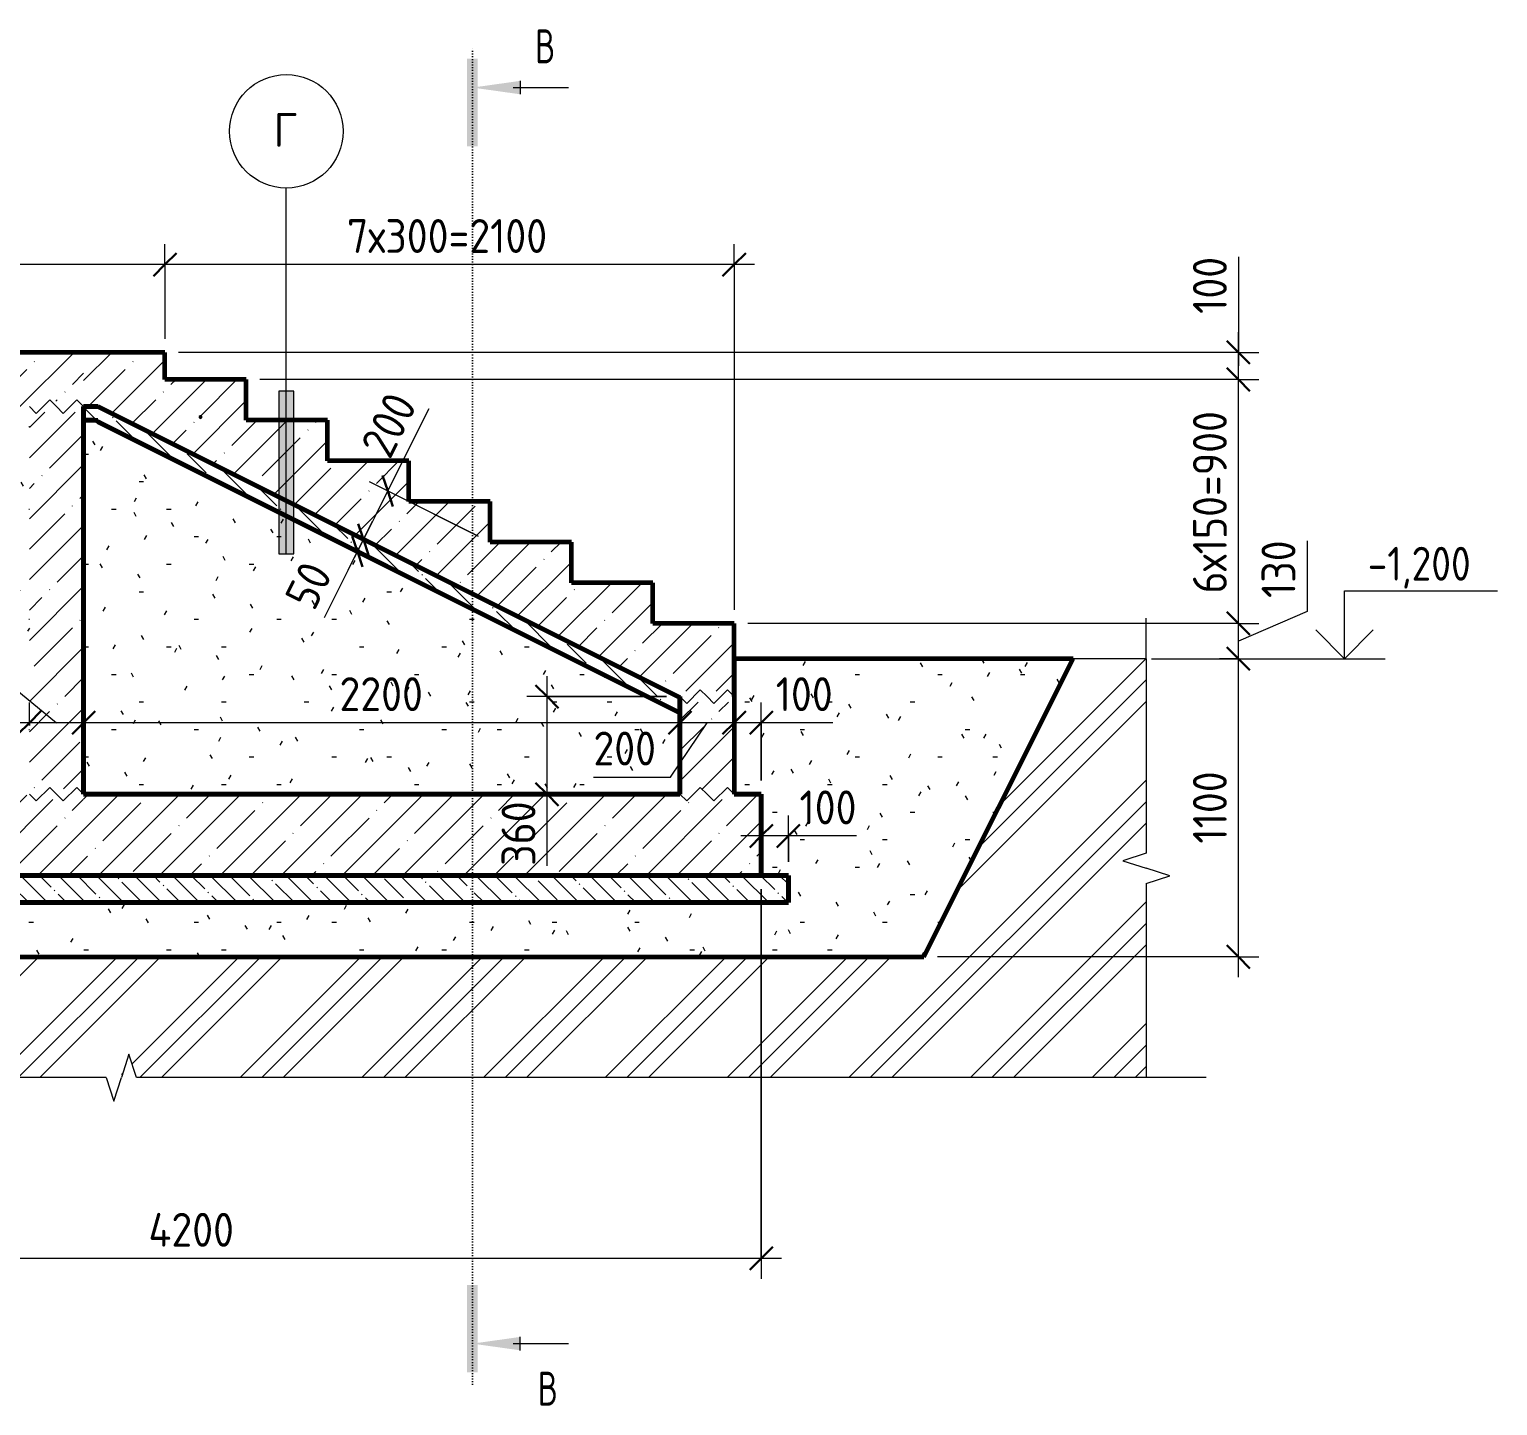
# Model space of a CAD drawing. Header units: millimetres. Extents: x -35166 to 26009, y -4005 to 79300.
# Drawn here: x -1686 to 3730, y -3956 to 1122 of the extents above; entities that cross this region are included whole.
import ezdxf

# ---------------------------------------------------------------- set-up
doc = ezdxf.new("R2010")
doc.units = ezdxf.units.MM
doc.linetypes.add('04 Пунктир 10мм', pattern=[10, 0, -10])
for name, color, linetype, lineweight in [('AA_Dim', 7, 'Continuous', 9), ('AA_Dim-50', 7, 'Continuous', 9), ('AA_Oformlenie', 7, 'Continuous', 9), ('AA_Razrez', 7, 'Continuous', 9), ('AA_Vinoska', 7, 'Continuous', 9), ('AA_Visotnaya otmetka', 7, 'Continuous', 9), ('AF_Stena', 7, 'Continuous', 9), ('KR_Armatura', 7, 'Continuous', 20), ('KR_Armatura_Tonkie', 7, 'Continuous', 20)]:
    doc.layers.add(name, color=color, linetype=linetype, lineweight=lineweight)
for name, color, linetype, lineweight, true_color in [('AF_Perekritie', 7, 'Continuous', 60, 0x006a35), ('AF_Perekritie_Грунт', 7, 'Continuous', 60, 0x006a35), ('AF_Perekritie_Опалубка', 7, 'Continuous', 60, 0x006a35), ('AF_Stena_Опалубка', 7, 'Continuous', 20, 0x0063c6), ('KR_Fundament', 7, 'Continuous', 20, 0x804000)]:
    doc.layers.add(name, color=color, linetype=linetype, lineweight=lineweight, true_color=true_color)
doc.styles.add('GOST Common_1', font='GOST_Common.ttf', dxfattribs={"height": 125})
doc.styles.add('ISOCPEUR', font='isocpeur.TTF', dxfattribs={"width": 0.7, "height": 125})
doc.styles.add('ISOCPEUR_1', font='isocpeur.TTF', dxfattribs={"width": 0.9, "height": 125})
doc.styles.add('ISOCPEUR_2', font='isocpeur.TTF', dxfattribs={"width": 0.85, "height": 125})
doc.dimstyles.new('00_Точн_3_знака__прозр_', dxfattribs={"dimscale": 304.8, "dimtxt": 125.344371, "dimasz": 0.278871, "dimexe": 0.246063, "dimexo": 0.164042, "dimgap": 0.016404, "dimtad": 1, "dimdec": 3, "dimrnd": 0.001, "dimdsep": 46, "dimtxsty": 'ISOCPEUR_1', "dimblk1": 'OBLIQUE', "dimblk2": 'OBLIQUE', "dimsah": 1, "dimcen": 0.09, "dimdle": 0.246063, "dimazin": 0, "dimtfac": 1, "dimtdec": 4, "dimtix": 1, "dimtmove": 1, "dimatfit": 3, "dimfxl": 1, "dimtvp": 1, "dimtolj": 1, "dimtzin": 0, "dimlwd": 18, "dimlwe": 18, "dimarcsym": 2})
doc.dimstyles.new('00_Точн_3_знака__прозр__1', dxfattribs={"dimscale": 304.8, "dimtxt": 125.344371, "dimasz": 0.278871, "dimexe": 0.246063, "dimexo": 0.164042, "dimgap": 0.016404, "dimtad": 1, "dimdec": 3, "dimrnd": 0.001, "dimdsep": 46, "dimtxsty": 'ISOCPEUR_1', "dimblk1": 'OBLIQUE', "dimblk2": 'OBLIQUE', "dimsah": 1, "dimcen": 0.09, "dimdle": 0.246063, "dimazin": 0, "dimtfac": 1, "dimtdec": 4, "dimtix": 1, "dimtmove": 0, "dimatfit": 3, "dimfxl": 1, "dimtvp": 1, "dimtolj": 1, "dimtzin": 0, "dimlwd": 18, "dimlwe": 18, "dimarcsym": 2})
pattern_1 = [(45, (-1078.7, -750), (-112.253, 112.253), []), (45, (-966.45, -750), (-112.253, 112.253), [198.438, -39.688, 1.676, -38.011])]
pattern_2 = [(135, (-1078.7, -750), (-70.0036, -70.0036), [99, -16.5, 3.3, -16.5]), (135, (-1078.7, -680.04), (-70.0036, -70.0036), [])]
pattern_3 = [(0, (-1078.7, -750), (406.4, 101.6), [16.764, -288.036, 16.764, -288.036, -1625.6]), (0, (-1078.7, -750), (406.4, 101.6), [-609.6, 16.764, -592.836, 16.764, -288.036, -711.2]), (0, (-1078.7, -750), (406.4, 101.6), [-1524, 16.764, -186.436, 16.764, -491.236]), (120, (-926.3, -699.2), (-291.1882, 301.1527), [16.764, -288.036, 16.764, -288.036, -1625.6]), (120, (-926.3, -699.2), (-291.1882, 301.1527), [-609.6, 16.764, -592.836, 16.764, -288.036, -711.2]), (120, (-926.3, -699.2), (-291.1882, 301.1527), [-1524, 16.764, -186.436, 16.764, -491.236]), (240, (-875.5, -496), (-115.2118, -402.7527), [16.764, -288.036, 16.764, -288.036, -1625.6]), (240, (-875.5, -496), (-115.2118, -402.7527), [-609.6, 16.764, -592.836, 16.764, -288.036, -711.2]), (240, (-875.5, -496), (-115.2118, -402.7527), [-1524, 16.764, -186.436, 16.764, -491.236])]

# ---------------------------------------------------------------- blocks, each defined once
blk = doc.blocks.new('Ktcnybwf - Лестница-3686718-А-А Опл')
at = {"layer": 'AF_Perekritie', "lineweight": 9}
h = blk.add_hatch(dxfattribs=at)
h.set_pattern_fill('FP_6', style=0, pattern_type=2)
h.set_pattern_definition([(45, (32287.48, -750), (-112.253, 112.253), []), (45, (32399.74, -750), (-112.253, 112.253), [198.438, -39.688, 1.676, -38.011])])
h.paths.add_polyline_path([(34080.1, -1343.6), (34080.1, -1320), (34280.1, -1320), (34280.1, -1070), (33980.1, -1070), (33980.1, -920), (33680.1, -920), (33680.1, -770), (33380.1, -770), (33380.1, -620), (33080.1, -620), (33080.1, -470), (32780.1, -470), (32780.1, -320), (32480.1, -320), (32480.1, -170), (32180.1, -170), (32179.8, -70), (31880.1, -70), (31880.1, -270), (31932.8, -270), (34032.8, -1320)])
at = {"layer": 'AF_Perekritie'}
for p, q in [((32180.1, -70), (31880.1, -70)), ((32180.1, -170), (32180.1, -70)), ((32480.1, -170), (32180.1, -170)), ((32480.1, -320), (32480.1, -170)), ((31880.1, -270), (31932.8, -270)), ((31932.8, -270), (34080.1, -1343.6)), ((32780.1, -320), (32480.1, -320)), ((32780.1, -470), (32780.1, -320)), ((33080.1, -470), (32780.1, -470)), ((33080.1, -620), (33080.1, -470)), ((33380.1, -620), (33080.1, -620)), ((33380.1, -770), (33380.1, -620)), ((33680.1, -770), (33380.1, -770)), ((33680.1, -920), (33680.1, -770)), ((33980.1, -920), (33680.1, -920)), ((33980.1, -1070), (33980.1, -920)), ((34280.1, -1070), (33980.1, -1070)), ((34280.1, -1340), (34280.1, -1070)), ((34080.1, -1343.6), (34080.1, -1340))]:
    blk.add_line(p, q, dxfattribs=at)
blk = doc.blocks.new('261_Лягушка _НесАрм_РабПлоск_ - 10 А240-3874233-А-А Опл')
at = {"layer": 'KR_Armatura_Tonkie', "true_color": 0xff0000}
blk.add_hatch(color=1, dxfattribs=at).paths.add_polyline_path([(32309.3, -312.9), (32316, -310.7), (32313.8, -304), (32307.1, -306.2)])
at = {"layer": 'KR_Armatura'}
for start, end in [(153.4349, 333.4349), (333.4349, 153.4349)]:
    blk.add_arc((32311.5, -308.5), 5, start, end, dxfattribs=at)
blk = doc.blocks.new('011_ЛинияОбрыва _ЭлУзла_Линия_ - Тип 1-3689468-А-А Опл')
at = {"layer": 'AA_Oformlenie'}
for p, q in [((35800.1, -1200), (35800.1, -1917.7)), ((35800.1, -2029), (35800.1, -2745.5))]:
    blk.add_line(p, q, dxfattribs=at)
blk = doc.blocks.new('011_ЛинияОбрыва _ЭлУзла_Линия_ - Тип 1-3858611-А-А Опл')
at = {"layer": 'AA_Oformlenie'}
for p, q in [((31963.8, -2745.5), (28540.1, -2745.5)), ((36021.1, -2745.5), (32075.1, -2745.5))]:
    blk.add_line(p, q, dxfattribs=at)
blk = doc.blocks.new('Последовательность узлов - 3мм масшт50 маскировка-904230-А-А Опл')
at = {"layer": 'AA_Oformlenie'}
for p, q in [((34105.1, -1725), (34155.1, -1675)), ((34180.1, -1700), (34155.1, -1675)), ((34205.1, -1725), (34255.1, -1675)), ((34280.1, -1700), (34255.1, -1675)), ((34080.1, -1700), (34105.1, -1725)), ((34180.1, -1700), (34205.1, -1725))]:
    blk.add_line(p, q, dxfattribs=at)
blk = doc.blocks.new('Разрез - Номер узла_ сзади-394133-А-А Опл')
at = {"layer": 'AA_Razrez'}
for points in [[(33294.3, 690.6), (33334.2, 690.6), (33334.2, 1013.4), (33294.3, 1013.4)], [(33491.2, 882.3), (33491.2, 931.9), (33314.5, 907.1)]]:
    blk.add_hatch(color=256, dxfattribs=at).paths.add_polyline_path(points)
for p, q in [((33491.2, 931.9), (33491.2, 882.3)), ((33464.5, 907.1), (33669.4, 907.1))]:
    blk.add_line(p, q, dxfattribs=at)
blk = doc.blocks.new('Разрез - Номер узла_ спереди-394134-А-А Опл')
at = {"layer": 'AA_Razrez'}
for points in [[(33294.3, -3510.6), (33334.2, -3510.6), (33334.2, -3833.4), (33294.3, -3833.4)], [(33491.2, -3702.3), (33491.2, -3751.9), (33314.5, -3727.1)]]:
    blk.add_hatch(color=256, dxfattribs=at).paths.add_polyline_path(points)
for p, q in [((33464.5, -3727.1), (33669.4, -3727.1)), ((33491.2, -3751.9), (33491.2, -3702.3))]:
    blk.add_line(p, q, dxfattribs=at)
blk = doc.blocks.new('Высотные отметки - Стрелка вверх-400292-А-А Опл')
at = {"layer": 'AA_Vinoska'}
for p, q in [((36531.5, -950), (37096.5, -950)), ((36531.5, -1200), (36531.5, -950)), ((36531.5, -1200), (36425.4, -1093.9)), ((36531.5, -1200), (36637.6, -1093.9)), ((36381.5, -1200), (36681.5, -1200))]:
    blk.add_line(p, q, dxfattribs=at)
blk = doc.blocks.new('DIMBLOCK32-А-А Опл')
at = {"layer": 'AA_Dim-50', "color": 30, "lineweight": 18, "true_color": 0xff8000, "transparency": 16777216}
for p, q in [((-3186.1, -2050), (-3186.1, -3487.4)), ((-3186.1, -3412.4), (-3186.1, -2050)), ((1013.9, -2050), (1013.9, -3487.4)), ((1013.9, -3412.4), (1013.9, -2050)), ((1088.9, -3412.4), (-3186.1, -3412.4))]:
    blk.add_line(p, q, dxfattribs=at)
at = {"layer": 'AA_Dim-50', "color": 30, "lineweight": 30, "true_color": 0xff8000, "transparency": 16777216}
for p, q in [((-3186.1, -3412.4), (-3143.6, -3369.9)), ((1013.9, -3412.4), (1056.4, -3369.9)), ((-3186.1, -3412.4), (-3228.6, -3454.9)), ((1013.9, -3412.4), (971.4, -3454.9))]:
    blk.add_line(p, q, dxfattribs=at)
at = {"layer": 'AA_Dim-50', "color": 0, "lineweight": 18, "transparency": 16777216, "insert": (-1246.9, -3244.6), "char_height": 125, "width": 385.966, "attachment_point": 1, "line_spacing_factor": 1.135194, "style": 'ISOCPEUR_1'}
blk.add_mtext('4200', dxfattribs=at)
blk = doc.blocks.new('_Oblique')
at = {"color": 0, "linetype": 'ByBlock', "lineweight": -2}
blk.add_line((-0.5, -0.5), (0.5, 0.5), dxfattribs=at)
blk = doc.blocks.new('DIMBLOCK34-А-А Опл')
at = {"layer": 'AA_Dim-50', "color": 30, "lineweight": 30, "true_color": 0xff8000, "transparency": 16777216}
for p, q in [((2774.2, -1070), (2731.7, -1027.5)), ((2774.2, -1070), (2816.7, -1112.5)), ((2774.2, -1200), (2731.7, -1157.5)), ((2774.2, -1200), (2816.7, -1242.5)), ((2774.2, -2300), (2731.7, -2257.5)), ((2774.2, -2300), (2816.7, -2342.5))]:
    blk.add_line(p, q, dxfattribs=at)
at = {"layer": 'AA_Dim-50', "color": 30, "lineweight": 18, "true_color": 0xff8000, "transparency": 16777216}
for p, q in [((2774.2, -1070), (963.9, -1070)), ((2774.2, -1070), (2849.2, -1070)), ((2774.2, -1200), (2703.9, -1200)), ((2774.2, -2375), (2774.2, -1200)), ((2774.2, -1200), (2849.2, -1200)), ((2774.2, -2300), (1663.9, -2300)), ((2774.2, -2300), (2849.2, -2300))]:
    blk.add_line(p, q, dxfattribs=at)
at = {"layer": 'AA_Dim-50', "color": 0, "lineweight": 18, "transparency": 16777216, "insert": (2606.3, -1882.4), "char_height": 125, "width": 317.854, "attachment_point": 1, "rotation": 90, "line_spacing_factor": 1.135194, "style": 'ISOCPEUR_1'}
blk.add_mtext('1100', dxfattribs=at)
blk = doc.blocks.new('_None')
blk = doc.blocks.new('DIMBLOCK35-А-А Опл')
at = {"layer": 'AA_Dim-50', "color": 30, "lineweight": 18, "true_color": 0xff8000, "transparency": 16777216}
for p, q in [((3027.3, -765.7), (3027.3, -1026.1)), ((3027.3, -1026.1), (2774.2, -1135)), ((2774.2, -1070), (963.9, -1070)), ((2774.2, -1200), (2774.2, -1070)), ((2774.2, -1070), (2849.2, -1070)), ((2774.2, -1200), (2703.9, -1200)), ((2774.2, -1200), (2849.2, -1200))]:
    blk.add_line(p, q, dxfattribs=at)
at = {"layer": 'AA_Dim-50', "color": 30, "lineweight": 30, "true_color": 0xff8000, "transparency": 16777216}
for p, q in [((2774.2, -1070), (2731.7, -1027.5)), ((2774.2, -1070), (2816.7, -1112.5)), ((2774.2, -1200), (2731.7, -1157.5)), ((2774.2, -1200), (2816.7, -1242.5))]:
    blk.add_line(p, q, dxfattribs=at)
at = {"layer": 'AA_Dim-50', "color": 0, "lineweight": 18, "transparency": 16777216, "insert": (2859.5, -976.1), "char_height": 125, "width": 252.581, "attachment_point": 1, "rotation": 90, "line_spacing_factor": 1.135194, "style": 'ISOCPEUR_1'}
blk.add_mtext('130', dxfattribs=at)
blk = doc.blocks.new('DIMBLOCK36-А-А Опл')
at = {"layer": 'AA_Dim-50', "color": 30, "lineweight": 30, "true_color": 0xff8000, "transparency": 16777216}
for p, q in [((2774.2, -70), (2731.7, -27.5)), ((2774.2, -70), (2816.7, -112.5)), ((2774.2, -170), (2731.7, -127.5)), ((2774.2, -170), (2816.7, -212.5)), ((2774.2, -1070), (2731.7, -1027.5)), ((2774.2, -1070), (2816.7, -1112.5))]:
    blk.add_line(p, q, dxfattribs=at)
at = {"layer": 'AA_Dim-50', "color": 30, "lineweight": 18, "true_color": 0xff8000, "transparency": 16777216}
for p, q in [((2774.2, -70), (-1136.1, -70)), ((2774.2, -70), (2849.2, -70)), ((2774.2, -170), (-836.1, -170)), ((2774.2, -1070), (2774.2, -170)), ((2774.2, -170), (2849.2, -170)), ((2774.2, -1070), (963.9, -1070)), ((2774.2, -1070), (2849.2, -1070))]:
    blk.add_line(p, q, dxfattribs=at)
at = {"layer": 'AA_Dim-50', "color": 0, "lineweight": 18, "transparency": 16777216, "insert": (2606.3, -959.4), "char_height": 125, "width": 814.502, "attachment_point": 1, "rotation": 90, "line_spacing_factor": 1.135194, "style": 'ISOCPEUR_1'}
blk.add_mtext('6х150=900', dxfattribs=at)
blk = doc.blocks.new('DIMBLOCK37-А-А Опл')
at = {"layer": 'AA_Dim-50', "color": 30, "lineweight": 18, "true_color": 0xff8000, "transparency": 16777216}
for p, q in [((2774.2, 282.4), (2774.2, 22)), ((2774.2, 22), (2774.2, -120)), ((2774.2, -170), (2774.2, 5)), ((2774.2, -70), (-1136.1, -70)), ((2774.2, -70), (2849.2, -70)), ((2774.2, -170), (-836.1, -170)), ((2774.2, -170), (2849.2, -170))]:
    blk.add_line(p, q, dxfattribs=at)
at = {"layer": 'AA_Dim-50', "color": 30, "lineweight": 30, "true_color": 0xff8000, "transparency": 16777216}
for p, q in [((2774.2, -70), (2731.7, -27.5)), ((2774.2, -70), (2816.7, -112.5)), ((2774.2, -170), (2731.7, -127.5)), ((2774.2, -170), (2816.7, -212.5))]:
    blk.add_line(p, q, dxfattribs=at)
at = {"layer": 'AA_Dim-50', "color": 0, "lineweight": 18, "transparency": 16777216, "insert": (2606.3, 72), "char_height": 125, "width": 252.581, "attachment_point": 1, "rotation": 90, "line_spacing_factor": 1.135194, "style": 'ISOCPEUR_1'}
blk.add_mtext('100', dxfattribs=at)
blk = doc.blocks.new('DIMBLOCK38-А-А Опл')
at = {"layer": 'AA_Dim-50', "color": 30, "lineweight": 18, "true_color": 0xff8000, "transparency": 16777216}
for p, q in [((1013.9, -1864), (1013.9, -1778.9)), ((1113.9, -1950), (1113.9, -1778.9)), ((1188.9, -1853.9), (938.9, -1853.9)), ((1013.9, -1853.9), (1013.9, -1864)), ((1104.8, -1853.9), (1063.9, -1853.9)), ((1365.3, -1853.9), (1104.8, -1853.9)), ((1113.9, -1853.9), (1113.9, -1950))]:
    blk.add_line(p, q, dxfattribs=at)
at = {"layer": 'AA_Dim-50', "color": 30, "lineweight": 30, "true_color": 0xff8000, "transparency": 16777216}
for p, q in [((1013.9, -1853.9), (1056.4, -1811.4)), ((1113.9, -1853.9), (1156.4, -1811.4)), ((1013.9, -1853.9), (971.4, -1896.4)), ((1113.9, -1853.9), (1071.4, -1896.4))]:
    blk.add_line(p, q, dxfattribs=at)
at = {"layer": 'AA_Dim-50', "color": 0, "lineweight": 18, "transparency": 16777216, "insert": (1154.8, -1686.1), "char_height": 125, "width": 252.581, "attachment_point": 1, "line_spacing_factor": 1.135194, "style": 'ISOCPEUR_1'}
blk.add_mtext('100', dxfattribs=at)
blk = doc.blocks.new('DIMBLOCK40-А-А Опл')
at = {"layer": 'AA_Dim-50', "color": 30, "lineweight": 18, "true_color": 0xff8000, "transparency": 16777216}
for p, q in [((-3086.1, 254.2), (-3086.1, 329.2)), ((-1186.1, 254.2), (-1186.1, 329.2)), ((913.9, 254.2), (913.9, 329.2)), ((-3086.1, 254.2), (-3086.1, -220)), ((988.9, 254.2), (-1186.1, 254.2)), ((-1186.1, 254.2), (-1186.1, -20)), ((913.9, 254.2), (913.9, -1020))]:
    blk.add_line(p, q, dxfattribs=at)
at = {"layer": 'AA_Dim-50', "color": 30, "lineweight": 30, "true_color": 0xff8000, "transparency": 16777216}
for p, q in [((-3086.1, 254.2), (-3043.6, 296.7)), ((-1186.1, 254.2), (-1143.6, 296.7)), ((913.9, 254.2), (956.4, 296.7)), ((-3086.1, 254.2), (-3128.6, 211.7)), ((-1186.1, 254.2), (-1228.6, 211.7)), ((913.9, 254.2), (871.4, 211.7))]:
    blk.add_line(p, q, dxfattribs=at)
at = {"layer": 'AA_Dim-50', "color": 0, "lineweight": 18, "transparency": 16777216, "insert": (-514.5, 422), "char_height": 125, "width": 908.155, "attachment_point": 1, "line_spacing_factor": 1.135194, "style": 'ISOCPEUR_1'}
blk.add_mtext('7х300=2100', dxfattribs=at)
blk = doc.blocks.new('DIMBLOCK41-А-А Опл')
at = {"layer": 'AA_Dim-50', "color": 30, "lineweight": 18, "true_color": 0xff8000, "transparency": 16777216}
for p, q in [((-4326.1, 254.2), (-4326.1, 329.2)), ((-3086.1, 254.2), (-3086.1, 329.2)), ((-1186.1, 254.2), (-1186.1, 329.2)), ((-4326.1, 254.2), (-4326.1, 244.1)), ((-1186.1, 254.2), (-3086.1, 254.2)), ((-3086.1, 254.2), (-3086.1, -220)), ((-1186.1, 254.2), (-1186.1, -20))]:
    blk.add_line(p, q, dxfattribs=at)
at = {"layer": 'AA_Dim-50', "color": 30, "lineweight": 30, "true_color": 0xff8000, "transparency": 16777216}
for p, q in [((-4326.1, 254.2), (-4283.6, 296.7)), ((-3086.1, 254.2), (-3043.6, 296.7)), ((-1186.1, 254.2), (-1143.6, 296.7)), ((-4326.1, 254.2), (-4368.6, 211.7)), ((-3086.1, 254.2), (-3128.6, 211.7)), ((-1186.1, 254.2), (-1228.6, 211.7))]:
    blk.add_line(p, q, dxfattribs=at)
at = {"layer": 'AA_Dim-50', "color": 0, "lineweight": 18, "transparency": 16777216, "insert": (-2280.4, 422), "char_height": 125, "width": 346.234, "attachment_point": 1, "line_spacing_factor": 1.135194, "style": 'ISOCPEUR_1'}
blk.add_mtext('1900', dxfattribs=at)
blk = doc.blocks.new('DIMBLOCK43-А-А Опл')
at = {"layer": 'AA_Dim-50', "color": 30, "lineweight": 18, "true_color": 0xff8000, "transparency": 16777216}
for p, q in [((913.9, -1446.2), (913.9, -1361.1)), ((1013.9, -1650), (1013.9, -1361.1)), ((1088.9, -1436.1), (913.9, -1436.1)), ((913.9, -1436.1), (913.9, -1446.2)), ((1017, -1436.1), (963.9, -1436.1)), ((1013.9, -1436.1), (1013.9, -1650)), ((1277.5, -1436.1), (1017, -1436.1))]:
    blk.add_line(p, q, dxfattribs=at)
at = {"layer": 'AA_Dim-50', "color": 30, "lineweight": 30, "true_color": 0xff8000, "transparency": 16777216}
for p, q in [((913.9, -1436.1), (956.4, -1393.6)), ((1013.9, -1436.1), (1056.4, -1393.6)), ((913.9, -1436.1), (871.4, -1478.6)), ((1013.9, -1436.1), (971.4, -1478.6))]:
    blk.add_line(p, q, dxfattribs=at)
at = {"layer": 'AA_Dim-50', "color": 0, "lineweight": 18, "transparency": 16777216, "insert": (1067, -1268.3), "char_height": 125, "width": 252.581, "attachment_point": 1, "line_spacing_factor": 1.135194, "style": 'ISOCPEUR_1'}
blk.add_mtext('100', dxfattribs=at)
blk = doc.blocks.new('DIMBLOCK44-А-А Опл')
at = {"layer": 'AA_Dim-50', "color": 30, "lineweight": 18, "true_color": 0xff8000, "transparency": 16777216}
for p, q in [((713.9, -1446.2), (713.9, -1361.1)), ((913.9, -1446.2), (913.9, -1361.1)), ((678.8, -1636.8), (813.9, -1436.1)), ((913.9, -1436.1), (713.9, -1436.1)), ((713.9, -1436.1), (713.9, -1446.2)), ((913.9, -1436.1), (913.9, -1446.2)), ((394.6, -1636.8), (678.8, -1636.8))]:
    blk.add_line(p, q, dxfattribs=at)
at = {"layer": 'AA_Dim-50', "color": 30, "lineweight": 30, "true_color": 0xff8000, "transparency": 16777216}
for p, q in [((713.9, -1436.1), (756.4, -1393.6)), ((913.9, -1436.1), (956.4, -1393.6)), ((713.9, -1436.1), (671.4, -1478.6)), ((913.9, -1436.1), (871.4, -1478.6))]:
    blk.add_line(p, q, dxfattribs=at)
at = {"layer": 'AA_Dim-50', "color": 0, "lineweight": 18, "transparency": 16777216, "insert": (394.6, -1469), "char_height": 125, "width": 280.961, "attachment_point": 1, "line_spacing_factor": 1.135194, "style": 'ISOCPEUR_1'}
blk.add_mtext('200', dxfattribs=at)
blk = doc.blocks.new('DIMBLOCK45-А-А Опл')
at = {"layer": 'AA_Dim-50', "color": 30, "lineweight": 18, "true_color": 0xff8000, "transparency": 16777216}
for p, q in [((-1486.1, -1446.2), (-1486.1, -1361.1)), ((713.9, -1446.2), (713.9, -1361.1)), ((713.9, -1436.1), (-1486.1, -1436.1)), ((-1486.1, -1436.1), (-1486.1, -1446.2)), ((713.9, -1436.1), (713.9, -1446.2))]:
    blk.add_line(p, q, dxfattribs=at)
at = {"layer": 'AA_Dim-50', "color": 30, "lineweight": 30, "true_color": 0xff8000, "transparency": 16777216}
for p, q in [((-1486.1, -1436.1), (-1443.6, -1393.6)), ((713.9, -1436.1), (756.4, -1393.6)), ((-1486.1, -1436.1), (-1528.6, -1478.6)), ((713.9, -1436.1), (671.4, -1478.6))]:
    blk.add_line(p, q, dxfattribs=at)
at = {"layer": 'AA_Dim-50', "color": 0, "lineweight": 18, "transparency": 16777216, "insert": (-542.2, -1268.3), "char_height": 125, "width": 374.614, "attachment_point": 1, "line_spacing_factor": 1.135194, "style": 'ISOCPEUR_1'}
blk.add_mtext('2200', dxfattribs=at)
blk = doc.blocks.new('DIMBLOCK46-А-А Опл')
at = {"layer": 'AA_Dim-50', "color": 30, "lineweight": 18, "true_color": 0xff8000, "transparency": 16777216}
for p, q in [((-2065.9, -1276.1), (-1781.7, -1276.1)), ((-1781.7, -1276.1), (-1586.1, -1436.1)), ((-1686.1, -1446.2), (-1686.1, -1361.1)), ((-1486.1, -1446.2), (-1486.1, -1361.1)), ((-1486.1, -1436.1), (-1686.1, -1436.1)), ((-1686.1, -1436.1), (-1686.1, -1446.2)), ((-1486.1, -1436.1), (-1486.1, -1446.2))]:
    blk.add_line(p, q, dxfattribs=at)
at = {"layer": 'AA_Dim-50', "color": 30, "lineweight": 30, "true_color": 0xff8000, "transparency": 16777216}
for p, q in [((-1686.1, -1436.1), (-1643.6, -1393.6)), ((-1486.1, -1436.1), (-1443.6, -1393.6)), ((-1686.1, -1436.1), (-1728.6, -1478.6)), ((-1486.1, -1436.1), (-1528.6, -1478.6))]:
    blk.add_line(p, q, dxfattribs=at)
at = {"layer": 'AA_Dim-50', "color": 0, "lineweight": 18, "transparency": 16777216, "insert": (-2065.9, -1108.2), "char_height": 125, "width": 280.961, "attachment_point": 1, "line_spacing_factor": 1.135194, "style": 'ISOCPEUR_1'}
blk.add_mtext('200', dxfattribs=at)
blk = doc.blocks.new('DIMBLOCK47-А-А Опл')
at = {"layer": 'AA_Dim-50', "color": 30, "lineweight": 18, "true_color": 0xff8000, "transparency": 16777216}
for p, q in [((-2886.1, -1446.2), (-2886.1, -1361.1)), ((-1686.1, -1446.2), (-1686.1, -1361.1)), ((-1686.1, -1436.1), (-2886.1, -1436.1)), ((-2886.1, -1436.1), (-2886.1, -1446.2)), ((-1686.1, -1436.1), (-1686.1, -1446.2))]:
    blk.add_line(p, q, dxfattribs=at)
at = {"layer": 'AA_Dim-50', "color": 30, "lineweight": 30, "true_color": 0xff8000, "transparency": 16777216}
for p, q in [((-2886.1, -1436.1), (-2843.6, -1393.6)), ((-1686.1, -1436.1), (-1643.6, -1393.6)), ((-2886.1, -1436.1), (-2928.6, -1478.6)), ((-1686.1, -1436.1), (-1728.6, -1478.6))]:
    blk.add_line(p, q, dxfattribs=at)
at = {"layer": 'AA_Dim-50', "color": 0, "lineweight": 18, "transparency": 16777216, "insert": (-2430.4, -1268.3), "char_height": 125, "width": 346.234, "attachment_point": 1, "line_spacing_factor": 1.135194, "style": 'ISOCPEUR_1'}
blk.add_mtext('1200', dxfattribs=at)
blk = doc.blocks.new('DIMBLOCK50-А-А Опл')
at = {"layer": 'AA_Dim-50', "color": 30, "lineweight": 18, "true_color": 0xff8000, "transparency": 16777216}
for p, q in [((-213.1, -278.5), (-340.1, -532.7)), ((-330.7, -513.8), (-487.3, -826.9)), ((-340.1, -532.7), (-409, -670.4)), ((-30.8, -747.6), (-431.4, -547.4)), ((-364.3, -580.9), (-30.8, -747.6)), ((-444.7, -764.3), (-520.8, -726.3)), ((-453.7, -759.8), (-444.7, -764.3))]:
    blk.add_line(p, q, dxfattribs=at)
at = {"layer": 'AA_Dim-50', "color": 30, "lineweight": 30, "true_color": 0xff8000, "transparency": 16777216}
for p, q in [((-364.3, -580.9), (-383.3, -523.9)), ((-364.3, -580.9), (-345.3, -637.9)), ((-453.7, -759.8), (-472.7, -702.8)), ((-453.7, -759.8), (-434.7, -816.8))]:
    blk.add_line(p, q, dxfattribs=at)
at = {"layer": 'AA_Dim-50', "color": 0, "lineweight": 18, "transparency": 16777216, "insert": (-467.9, -412.9), "char_height": 125, "width": 280.961, "attachment_point": 1, "rotation": 63.4349, "line_spacing_factor": 1.135194, "style": 'ISOCPEUR_1'}
blk.add_mtext('200', dxfattribs=at)
blk = doc.blocks.new('DIMBLOCK51-А-А Опл')
at = {"layer": 'AA_Dim-50', "color": 30, "lineweight": 18, "true_color": 0xff8000, "transparency": 16777216}
for p, q in [((-509.6, -871.6), (-420.2, -692.7)), ((-462.7, -755.3), (-386.6, -793.4)), ((-453.7, -759.8), (-462.7, -755.3)), ((-505.5, -863.4), (-464.9, -782.2)), ((-485.1, -800), (-409, -838.1)), ((-476.1, -804.5), (-485.1, -800)), ((-597.6, -1047.7), (-505.5, -863.4))]:
    blk.add_line(p, q, dxfattribs=at)
at = {"layer": 'AA_Dim-50', "color": 30, "lineweight": 30, "true_color": 0xff8000, "transparency": 16777216}
for p, q in [((-453.7, -759.8), (-472.7, -702.8)), ((-476.1, -804.5), (-495.1, -747.5)), ((-476.1, -804.5), (-457.1, -861.6)), ((-453.7, -759.8), (-434.7, -816.8))]:
    blk.add_line(p, q, dxfattribs=at)
at = {"layer": 'AA_Dim-50', "color": 0, "lineweight": 18, "transparency": 16777216, "insert": (-747.8, -972.6), "char_height": 125, "width": 187.307, "attachment_point": 1, "rotation": 63.4351, "line_spacing_factor": 1.135194, "style": 'ISOCPEUR_1'}
blk.add_mtext('50', dxfattribs=at)
blk = doc.blocks.new('010_Флажок только номер _ТиповАннот_ - Узел Г-3858652-А-А Опл')
at = {"layer": 'AA_Vinoska'}
blk.add_hatch(color=256, dxfattribs=at).paths.add_polyline_path([(32600.5, -213.4), (32655.5, -213.4), (32655.5, -813.4), (32600.5, -813.4)])
for p, q in [((32628, -813.4), (32628, 536.6)), ((32600.5, -213.4), (32600.5, -813.4)), ((32655.5, -213.4), (32600.5, -213.4)), ((32655.5, -813.4), (32655.5, -213.4)), ((32600.5, -813.4), (32655.5, -813.4))]:
    blk.add_line(p, q, dxfattribs=at)
blk.add_circle((32628, 745.7), 209.1, dxfattribs=at)
blk = doc.blocks.new('DIMBLOCK53-А-А Опл')
at = {"layer": 'AA_Dim-50', "color": 30, "lineweight": 30, "true_color": 0xff8000, "transparency": 16777216}
for p, q in [((223.7, -1340), (181.2, -1297.5)), ((223.7, -1340), (266.2, -1382.5)), ((223.7, -1700), (181.2, -1657.5)), ((223.7, -1700), (266.2, -1742.5))]:
    blk.add_line(p, q, dxfattribs=at)
at = {"layer": 'AA_Dim-50', "color": 30, "lineweight": 18, "true_color": 0xff8000, "transparency": 16777216}
for p, q in [((223.7, -1775), (223.7, -1265)), ((663.9, -1340), (148.7, -1340)), ((223.7, -1340), (663.9, -1340)), ((223.7, -1680.1), (223.7, -1520)), ((213.6, -1700), (298.7, -1700)), ((223.7, -1700), (213.6, -1700)), ((223.7, -1964.2), (223.7, -1680.1))]:
    blk.add_line(p, q, dxfattribs=at)
at = {"layer": 'AA_Dim-50', "color": 0, "lineweight": 18, "transparency": 16777216, "insert": (55.9, -1964.2), "char_height": 125, "width": 280.961, "attachment_point": 1, "rotation": 90, "line_spacing_factor": 1.135194, "style": 'ISOCPEUR_1'}
blk.add_mtext('360', dxfattribs=at)

msp = doc.modelspace()

# ---------------------------------------------------------------- hatches: boundary and pattern name
at = {"layer": 'AF_Perekritie', "lineweight": 9}
h = msp.add_hatch(dxfattribs=at)
h.set_pattern_fill('FP_6', style=0, pattern_type=2)
h.set_pattern_definition(pattern_1)
h.paths.add_polyline_path([(-2886.1227, -270), (-1686.1227, -270), (-1686.1227, -250), (-1486.1227, -250), (-1486.1227, -70), (-3086.1227, -70), (-3086.1227, -250), (-2886.1227, -250)])
h = msp.add_hatch(dxfattribs=at)
h.set_pattern_fill('FP_8', style=0, pattern_type=2)
h.set_pattern_definition(pattern_2)
h.paths.add_polyline_path([(-1486.1227, -320), (-1433.3363, -320), (-1433.3363, -270), (-1486.1227, -270), (-1486.1227, -290)])
h = msp.add_hatch(dxfattribs=at)
h.set_pattern_fill('FP_8', style=0, pattern_type=2)
h.set_pattern_definition(pattern_2)
h.paths.add_polyline_path([(713.8773, -1399.5016), (713.8773, -1343.6), (-1433.3363, -270), (-1433.3363, -325.9016), (641.6566, -1363.3915)])
h = msp.add_hatch(dxfattribs=at)
h.set_pattern_fill('FP_7', style=0, pattern_type=2)
h.set_pattern_definition([(45, (-1078.7, -750), (-224.506, 224.506), []), (45, (-999.33, -750), (0, 449.013), []), (45, (-1158.08, -750), (0, 449.013), [])])
h.paths.add_polyline_path([(-1291.1227, -2745.4713), (2433.8773, -2745.4713), (2433.8773, -2029.0443), (2394.6246, -2029.0443), (2394.6246, -1972.7357), (2433.8773, -1972.7357), (2347.2747, -1945.2357), (2433.8773, -1917.7357), (2433.8773, -1200), (2163.8773, -1200), (1613.8773, -2300), (-3786.1227, -2300), (-4336.1227, -1200), (-4826.1227, -1200), (-4826.1227, -1917.7357), (-4739.5202, -1945.2357), (-4826.1227, -1972.7357), (-4786.87, -1972.7357), (-4786.87, -2029.0443), (-4826.1227, -2029.0443), (-4826.1227, -2745.4713), (-1402.4314, -2745.4713), (-1402.4314, -2706.2186), (-1346.1227, -2706.2186), (-1346.1227, -2745.4713), (-1318.6227, -2658.8688)])
h = msp.add_hatch(dxfattribs=at)
h.set_pattern_fill('FP_6', style=0, pattern_type=2)
h.set_pattern_definition(pattern_1)
h.paths.add_polyline_path([(813.8773, -2000), (1013.8773, -2000), (1013.8773, -1700), (913.8773, -1700), (913.8773, -1720), (713.8773, -1720), (713.8773, -1700), (-1486.1227, -1700), (-1486.1227, -1720), (-1686.1227, -1720), (-1686.1227, -1700), (-2886.1227, -1700), (-2886.1227, -1720), (-3086.1227, -1720), (-3086.1227, -1700), (-3186.1227, -1700), (-3186.1227, -2000), (734.2398, -2000)])
h = msp.add_hatch(dxfattribs=at)
h.set_pattern_fill('FP_8', style=0, pattern_type=2)
h.set_pattern_definition(pattern_2)
h.paths.add_polyline_path([(-2386.7914, -2100), (1113.8773, -2100), (1113.8773, -2000), (-3286.1227, -2000), (-3286.1227, -2100), (-2626.8707, -2100)])
at = {"layer": 'AF_Stena'}
h = msp.add_hatch(dxfattribs=at)
h.set_pattern_fill('FP_6', color=256, style=0, pattern_type=2)
h.set_pattern_definition(pattern_1)
h.paths.add_polyline_path([(-1486.1227, -1680), (-1486.1227, -290), (-1686.1227, -290), (-1686.1227, -1680), (-1586.1227, -1680)])
h = msp.add_hatch(dxfattribs=at)
h.set_pattern_fill('FP_6', color=256, style=0, pattern_type=2)
h.set_pattern_definition(pattern_1)
h.paths.add_polyline_path([(734.2398, -1680), (913.8773, -1680), (913.8773, -1360), (713.8773, -1360), (713.8773, -1680)])
at = {"layer": 'KR_Fundament', "lineweight": 9}
h = msp.add_hatch(dxfattribs=at)
h.set_pattern_fill('FP_9', style=0, pattern_type=2)
h.set_pattern_definition(pattern_3)
h.paths.add_polyline_path([(-2886.1227, -1700), (-1686.1227, -1700), (-1686.1227, -320), (-2886.1227, -320), (-2886.1227, -1680)])
h.paths.add_polyline_path([(-1486.1227, -1700), (713.8773, -1700), (713.8773, -1399.5085), (-1445.1397, -320), (-1486.1227, -320), (-1486.1227, -1680)])
h = msp.add_hatch(dxfattribs=at)
h.set_pattern_fill('FP_9', style=0, pattern_type=2)
h.set_pattern_definition(pattern_3)
h.paths.add_polyline_path([(734.2398, -2300), (1613.8773, -2300), (2163.8773, -1200), (913.8773, -1200), (913.8773, -1700), (1013.8773, -1700), (1013.8773, -2000), (1113.8773, -2000), (1113.8773, -2100), (-3286.1227, -2100), (-3286.1227, -2000), (-3186.1227, -2000), (-3186.1227, -1700), (-3086.1227, -1700), (-3086.1227, -1200), (-4336.1227, -1200), (-3786.1227, -2300), (-1186.3948, -2300)])

# ---------------------------------------------------------------- linework, layer by layer
at = {"layer": 'AA_Razrez', "color": 7, "linetype": '04 Пунктир 10мм', "true_color": 0xffffff}
msp.add_line((-51.6444, -3877.0899), (-51.6444, 1057.0875), dxfattribs=at)
at = {"layer": 'AA_Vinoska'}
for p, q in [((2433.8773, -1200), (2433.8773, -1050)), ((2433.8773, -1917.7357), (2347.2747, -1945.2357)), ((2347.2747, -1945.2357), (2433.8773, -1972.7357)), ((2520.5274, -2000.89), (2433.8773, -1972.7357)), ((2433.8773, -2029.0443), (2520.5274, -2000.89)), ((-1318.6227, -2658.8688), (-1346.1227, -2745.4713)), ((-1291.1227, -2745.4713), (-1318.6227, -2658.8688)), ((-1402.4314, -2745.4713), (-1374.2771, -2832.1215)), ((-1374.2771, -2832.1215), (-1346.1227, -2745.4713))]:
    msp.add_line(p, q, dxfattribs=at)
at = {"layer": 'AA_Visotnaya otmetka', "color": 92, "true_color": 0x00cc00}
for p, q in [((2453.3606, -1200), (2947.2925, -1200)), ((2947.2925, -1200), (3165.3042, -1200))]:
    msp.add_line(p, q, dxfattribs=at)
at = {"layer": 'AF_Perekritie_Грунт', "lineweight": 20}
for p, q in [((2163.8773, -1200), (1613.8773, -2300)), ((2433.8773, -1200), (2163.8773, -1200)), ((1613.8773, -2300), (-3786.1227, -2300))]:
    msp.add_line(p, q, dxfattribs=at)
at = {"layer": 'AF_Perekritie_Опалубка'}
msp.add_line((-1486.1227, -70), (-3086.1227, -70), dxfattribs=at)
at = {"layer": 'AF_Stena_Опалубка', "lineweight": 60}
for p, q in [((-1486.1227, -1700), (-1486.1227, -270)), ((713.8773, -1340), (713.8773, -1700))]:
    msp.add_line(p, q, dxfattribs=at)
at = {"layer": 'AF_Stena_Опалубка'}
msp.add_line((913.8773, -1700), (913.8773, -1340), dxfattribs=at)
at = {"layer": 'KR_Fundament', "lineweight": 60}
for p, q in [((-1433.3363, -270), (-1486.1227, -270)), ((-1486.1227, -270), (-1486.1227, -320)), ((713.8773, -1343.6), (-1433.3363, -270)), ((-1445.1397, -320), (-1486.1227, -320)), ((-1486.1227, -320), (-1486.1227, -1700)), ((-1486.1227, -320), (-1433.3363, -320)), ((713.8773, -1399.5085), (-1445.1397, -320)), ((-1433.3363, -320), (-1433.3363, -325.9016)), ((-1433.3363, -325.9016), (713.8773, -1399.5016)), ((2163.8773, -1200), (913.8773, -1200)), ((913.8773, -1200), (913.8773, -1700)), ((1613.8773, -2300), (2163.8773, -1200)), ((713.8773, -1399.5016), (713.8773, -1343.6)), ((713.8773, -1700), (713.8773, -1399.5085)), ((713.8773, -1700), (-1486.1227, -1700)), ((-1486.1227, -1700), (713.8773, -1700)), ((1013.8773, -1700), (913.8773, -1700)), ((913.8773, -1700), (1013.8773, -1700)), ((1013.8773, -2000), (1013.8773, -1700)), ((1013.8773, -1700), (1013.8773, -2000)), ((1113.8773, -2000), (-3286.1227, -2000)), ((-3186.1227, -2000), (1013.8773, -2000)), ((1013.8773, -2000), (1113.8773, -2000)), ((1113.8773, -2100), (1113.8773, -2000)), ((1113.8773, -2000), (1113.8773, -2100)), ((-3286.1227, -2100), (1113.8773, -2100)), ((1113.8773, -2100), (-3286.1227, -2100)), ((-3786.1227, -2300), (1613.8773, -2300))]:
    msp.add_line(p, q, dxfattribs=at)

# ---------------------------------------------------------------- block references
at = {"layer": 'AA_Oformlenie'}
for name, p in [('Последовательность узлов - 3мм масшт50 маскировка-904230-А-А Опл', (-35766.1843, 1430)), ('011_ЛинияОбрыва _ЭлУзла_Линия_ - Тип 1-3689468-А-А Опл', (-33366.1843, 0)), ('Последовательность узлов - 3мм масшт50 маскировка-904230-А-А Опл', (-35766.1843, 0)), ('Последовательность узлов - 3мм масшт50 маскировка-904230-А-А Опл', (-33366.1843, 0)), ('011_ЛинияОбрыва _ЭлУзла_Линия_ - Тип 1-3858611-А-А Опл', (-33366.1843, 0))]:
    msp.add_blockref(name, p, dxfattribs=at)
at = {"layer": 'AA_Oformlenie', "rotation": 180}
msp.add_blockref('Последовательность узлов - 3мм масшт50 маскировка-904230-А-А Опл', (34993.9389, -3040), dxfattribs=at)
at = {"layer": 'AA_Razrez'}
for name in ['Разрез - Номер узла_ сзади-394133-А-А Опл', 'Разрез - Номер узла_ спереди-394134-А-А Опл']:
    msp.add_blockref(name, (-33366.1843, 0), dxfattribs=at)
at = {"layer": 'AA_Vinoska'}
for name in ['010_Флажок только номер _ТиповАннот_ - Узел Г-3858652-А-А Опл', 'Высотные отметки - Стрелка вверх-400292-А-А Опл']:
    msp.add_blockref(name, (-33366.1843, 0), dxfattribs=at)
at = {"layer": 'AF_Perekritie_Опалубка'}
msp.add_blockref('Ktcnybwf - Лестница-3686718-А-А Опл', (-33366.1843, 0), dxfattribs=at)
at = {"layer": 'KR_Armatura_Tonkie'}
msp.add_blockref('261_Лягушка _НесАрм_РабПлоск_ - 10 А240-3874233-А-А Опл', (-33366.1843, 0), dxfattribs=at)

# ---------------------------------------------------------------- texts
at = {"layer": 'AA_Razrez', "char_height": 125, "width": 84.177187, "attachment_point": 1, "style": 'ISOCPEUR'}
for insert in [(179.562, 1121.8181), (189.1491, -3830.8518)]:
    msp.add_mtext('\\fISOCPEUR|b0|i0|c204|p34|;\\W.7;В', dxfattribs=dict(at, insert=insert))
at = {"layer": 'AA_Vinoska', "insert": (-785.7063, 813.7391), "char_height": 125, "width": 108.227812, "attachment_point": 1, "style": 'GOST Common_1'}
msp.add_mtext('\\fGOST Common|b0|i0|c204|p34|;Г', dxfattribs=at)
at = {"layer": 'AA_Visotnaya otmetka', "color": 92, "true_color": 0x00cc00, "insert": (3251.042, -787.1602), "char_height": 125, "width": 454.22946, "attachment_point": 1, "line_spacing_factor": 1.135194, "style": 'ISOCPEUR_2'}
msp.add_mtext('-1,200', dxfattribs=at)

# ---------------------------------------------------------------- dimensions: what is measured, and where the dimension line sits
at = {"layer": 'AA_Dim', "color": 30, "lineweight": 18, "true_color": 0xff8000}
for base, p1, p2, text, override, picture, middle in [((-3086.1227, 254.1725), (-1186.1227, -70), (-3086.1227, -270), '1900', {"dimpost": '<>', "dimblk1": 'None', "dimblk2": 'None', "dimsah": 1, "dimfxl": 1910.497317}, 'DIMBLOCK41-А-А Опл', (-2136.1227, 321.6725)), ((-1186.1227, 254.1725), (913.8773, -1070), (-1186.1227, -70), '7х300=2100', {"dimpost": '<>', "dimblk1": 'None', "dimblk2": 'None', "dimsah": 1, "dimfxl": 2325.94067}, 'DIMBLOCK40-А-А Опл', (-136.1227, 321.6725))]:
    dim = msp.add_linear_dim(base=base, p1=p1, p2=p2, text=text, dimstyle='00_Точн_3_знака__прозр__1', override=override, dxfattribs=at)
    dim.commit()
    dim.dimension.update_dxf_attribs({"geometry": picture, "text_midpoint": middle})
for base, p1, p2, text, override, picture, middle in [((2774.1647, -70), (-886.1227, -170), (-1186.1227, -70), '100', {"dimpost": '<>', "dimblk1": 'None', "dimblk2": 'None', "dimsah": 1, "dimfxl": 316.227766}, 'DIMBLOCK37-А-А Опл', (2689.6582, 198.2496)), ((2774.1647, -1070), (2714.0606, -1200), (913.8773, -1070), '130', {"dimpost": '<>', "dimblk1": 'None', "dimblk2": 'None', "dimsah": 1, "dimfxl": 1804.871204}, 'DIMBLOCK35-А-А Опл', (2942.8267, -849.8554))]:
    dim = msp.add_linear_dim(base=base, p1=p1, p2=p2, angle=90, text=text, dimstyle='00_Точн_3_знака__прозр_', override=override, dxfattribs=at)
    dim.commit()
    dim.dimension.update_dxf_attribs({"geometry": picture, "text_midpoint": middle, "dimtype": 160, "text_rotation": 90})
for base, p1, p2, text, override, picture, middle in [((2774.1647, -170), (913.8773, -1070), (-886.1227, -170), '6х150=900', {"dimpost": '<>', "dimblk1": 'None', "dimblk2": 'None', "dimsah": 1, "dimfxl": 2012.46118}, 'DIMBLOCK36-А-А Опл', (2706.6647, -620)), ((2774.1647, -1200), (1613.8773, -2300), (2714.0606, -1200), '1100', {"dimpost": '<>', "dimblk1": 'None', "dimblk2": 'None', "dimsah": 1, "dimfxl": 1555.764566}, 'DIMBLOCK34-А-А Опл', (2706.6647, -1750))]:
    dim = msp.add_linear_dim(base=base, p1=p1, p2=p2, angle=90, text=text, dimstyle='00_Точн_3_знака__прозр__1', override=override, dxfattribs=at)
    dim.commit()
    dim.dimension.update_dxf_attribs({"geometry": picture, "text_midpoint": middle})
for base, p1, p2, angle, override, picture, middle, turn in [((-453.7112, -759.8126), (13.8773, -770), (-399.9525, -786.6919), 63.4349488, {"dimpost": '<>', "dimfxl": 414.166242}, 'DIMBLOCK50-А-А Опл', (-330.5318, -324.493), 63.4349488), ((-453.7101, -759.81), (-529.8295, -777.6522), (-507.4689, -732.9308), 63.4350939, {"dimpost": '<>', "dimfxl": 50}, 'DIMBLOCK51-А-А Опл', (-631.3485, -926.1264), 63.4350939), ((223.6937, -1340), (163.5896, -1700), (713.8773, -1340), 90, {"dimpost": '<>', "dimfxl": 657.583842}, 'DIMBLOCK53-А-А Опл', (139.1872, -1823.758), 90)]:
    dim = msp.add_linear_dim(base=base, p1=p1, p2=p2, angle=angle, dimstyle='00_Точн_3_знака__прозр_', override=override, dxfattribs=at)
    dim.commit()
    dim.dimension.update_dxf_attribs({"geometry": picture, "text_midpoint": middle, "dimtype": 160, "text_rotation": turn})
for base, p1, p2, override, picture, middle in [((-1686.1227, -1436.1189), (-1486.1227, -1496.223), (-1686.1227, -1496.223), {"dimpost": '<>', "dimfxl": 200}, 'DIMBLOCK46-А-А Опл', (-1925.3873, -1191.5606)), ((913.8773, -1436.1189), (1013.8773, -1700), (913.8773, -1496.223), {"dimpost": '<>', "dimfxl": 226.99136}, 'DIMBLOCK43-А-А Опл', (1193.296, -1351.6124)), ((713.8773, -1436.1189), (913.8773, -1496.223), (713.8773, -1496.223), {"dimpost": '<>', "dimfxl": 200}, 'DIMBLOCK44-А-А Опл', (535.1168, -1552.2933)), ((1013.8773, -1853.905), (1113.8773, -2000), (1013.8773, -1914.0091), {"dimpost": '<>', "dimfxl": 131.887972}, 'DIMBLOCK38-А-А Опл', (1281.1356, -1769.3985))]:
    dim = msp.add_linear_dim(base=base, p1=p1, p2=p2, dimstyle='00_Точн_3_знака__прозр_', override=override, dxfattribs=at)
    dim.commit()
    dim.dimension.update_dxf_attribs({"geometry": picture, "text_midpoint": middle, "dimtype": 160})
for base, p1, p2, override, picture, middle in [((-2886.1227, -1436.1189), (-1686.1227, -1496.223), (-2886.1227, -1496.223), {"dimpost": '<>', "dimfxl": 1200}, 'DIMBLOCK47-А-А Опл', (-2286.1227, -1368.6189)), ((-1486.1227, -1436.1189), (713.8773, -1496.223), (-1486.1227, -1496.223), {"dimpost": '<>', "dimfxl": 2200}, 'DIMBLOCK45-А-А Опл', (-386.1227, -1368.6189)), ((-3186.1227, -3412.4105), (1013.8773, -2000), (-3186.1227, -2000), {"dimpost": '<>', "dimfxl": 4200}, 'DIMBLOCK32-А-А Опл', (-1086.1227, -3344.9105))]:
    dim = msp.add_linear_dim(base=base, p1=p1, p2=p2, dimstyle='00_Точн_3_знака__прозр__1', override=override, dxfattribs=at)
    dim.commit()
    dim.dimension.update_dxf_attribs({"geometry": picture, "text_midpoint": middle})

doc.saveas('drawing.dxf')
